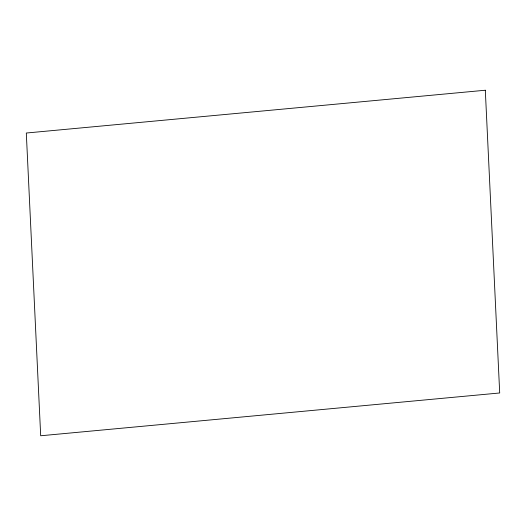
<?xml version="1.0" encoding="UTF-8"?>
<svg xmlns="http://www.w3.org/2000/svg" width="526" height="526" viewBox="0 0 526 526"><rect width="100%" height="100%" fill="white"/><g stroke="black" fill="none" stroke-linecap="round" stroke-linejoin="round"><path stroke-width="0.79" d="M485.307 90.235L26.3 133.025L40.693 435.765L499.7 392.975L485.307 90.235"/></g></svg>
